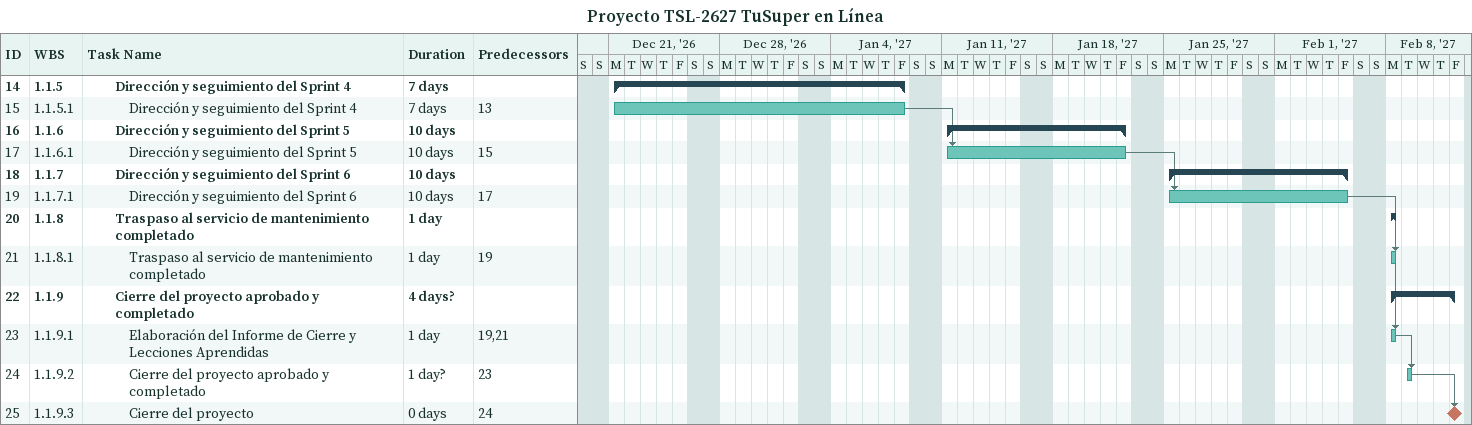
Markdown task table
Proyecto TSL-2627 TuSuper en Línea

| ID | WBS | Task | Duration | Start | Finish | Predecessors |
|---|---|---|---|---|---|---|
| 14 | 1.1.5 | **Dirección y seguimiento del Sprint 4** | 7d | 2026-12-21 | 2027-01-08 |  |
| 15 | 1.1.5.1 | Dirección y seguimiento del Sprint 4 | 7d | 2026-12-21 | 2027-01-08 | 13 |
| 16 | 1.1.6 | **Dirección y seguimiento del Sprint 5** | 10d | 2027-01-11 | 2027-01-22 |  |
| 17 | 1.1.6.1 | Dirección y seguimiento del Sprint 5 | 10d | 2027-01-11 | 2027-01-22 | 15 |
| 18 | 1.1.7 | **Dirección y seguimiento del Sprint 6** | 10d | 2027-01-25 | 2027-02-05 |  |
| 19 | 1.1.7.1 | Dirección y seguimiento del Sprint 6 | 10d | 2027-01-25 | 2027-02-05 | 17 |
| 20 | 1.1.8 | **Traspaso al servicio de mantenimiento completado** | 1d | 2027-02-08 | 2027-02-08 |  |
| 21 | 1.1.8.1 | Traspaso al servicio de mantenimiento completado | 1d | 2027-02-08 | 2027-02-08 | 19 |
| 22 | 1.1.9 | **Cierre del proyecto aprobado y completado** | 4d? | 2027-02-08 | 2027-02-12 |  |
| 23 | 1.1.9.1 | Elaboración del Informe de Cierre y Lecciones Aprendidas | 1d | 2027-02-08 | 2027-02-08 | 19, 21 |
| 24 | 1.1.9.2 | Cierre del proyecto aprobado y completado | 1d? | 2027-02-09 | 2027-02-09 | 23 |
| 25 | 1.1.9.3 | Cierre del proyecto | 0d | 2027-02-12 | 2027-02-12 | 24 |
